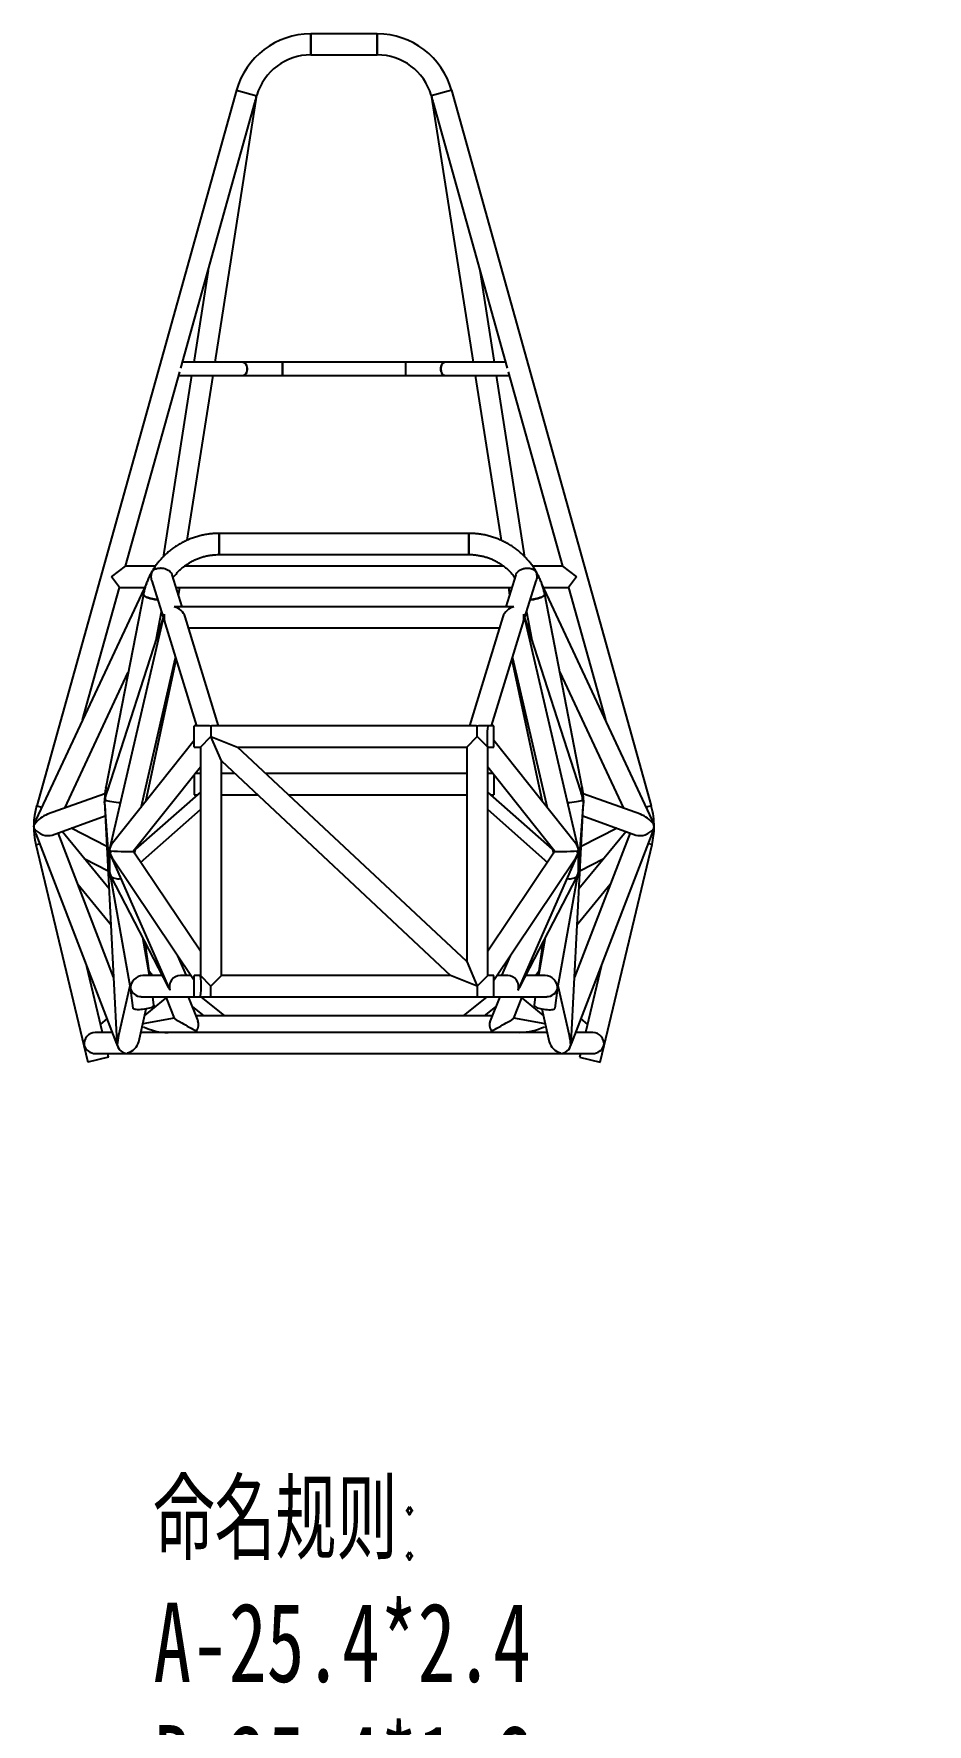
# Model space of a CAD drawing. Header units: millimetres. Extents: x 0 to 420, y 0 to 297.
# Drawn here: x 87.5 to 141.2, y 70.1 to 171.7 of the extents above; entities that cross this region are included whole.
import ezdxf

# ---------------------------------------------------------------- set-up
doc = ezdxf.new("R2010")
doc.units = ezdxf.units.MM
doc.styles.add('SLDTEXTSTYLE0', font='TXT', dxfattribs={"width": 0.7, "bigfont": 'bigfont'})
doc.styles.add('SLDTEXTSTYLE1', font='TXT', dxfattribs={"width": 0.7})

# ---------------------------------------------------------------- blocks, each defined once
blk = doc.blocks.new('SW_NOTE_0')
at = {"color": 0, "linetype": 'Continuous', "lineweight": 0, "attachment_point": 1}
for s, insert, char_height, style in [('\\M+196BD\\M+196BC规则:', (0, 6.14), 4.7625, 'SLDTEXTSTYLE0'), ('A-25.4*2.4', (0, -1.21), 4.762, 'SLDTEXTSTYLE1'), ('B-25.4*1.6', (0, -8.56), 4.762, 'SLDTEXTSTYLE1'), ('C-25.4*1.2', (0, -15.91), 4.762, 'SLDTEXTSTYLE1'), ('D-16*1', (0, -23.26), 4.762, 'SLDTEXTSTYLE1'), ('\\M+19286间\\M+19094\\M+18E9A\\M+19752\\M+1914F\\M+18CFC\\M+18D40\\M+18142\\M+19752\\M+18FE3\\M+1939E\\M+189BA递\\M+1FA9D', (0, -37.96), 4.7625, 'SLDTEXTSTYLE0'), ('\\M+18EE1\\M+1974C镜\\M+1919C关\\M+18C6E\\M+18143\\M+194F6\\M+19594L\\M+191E3\\M+1955C\\M+18DB6\\M+194BC边钢\\M+18AC7\\M+18143R\\M+191E3\\M+1955C\\M+18945\\M+194BC边钢\\M+18AC7', (0, -45.31), 4.7625, 'SLDTEXTSTYLE0'), ('带*\\M+1955C\\M+18EA6\\M+18EA9\\M+18D73\\M+190D8\\M+18A84\\M+19349钢\\M+18AC7\\M+18143#\\M+1955C\\M+18EA6\\M+19C5E\\M+18AC7', (0, -52.66), 4.7625, 'SLDTEXTSTYLE0')]:
    blk.add_mtext(s, dxfattribs=dict(at, insert=insert, char_height=char_height, style=style))

msp = doc.modelspace()

# ---------------------------------------------------------------- linework, layer by layer
at = {"color": 7, "linetype": 'Continuous', "lineweight": 25}
for p, q in [((108.15, 171.68), (104.15, 171.68)), ((104.15, 171.68), (104.15, 170.41)), ((104.15, 171.04), (104.15, 171.68)), ((108.15, 171.68), (108.15, 170.41)), ((108.15, 171.04), (108.15, 171.68)), ((104.15, 170.41), (104.15, 171.04)), ((108.15, 170.41), (108.15, 171.04)), ((104.15, 170.41), (108.15, 170.41)), ((99.69, 168.29), (87.69, 125.29)), ((98.4, 151.94), (100.92, 167.98)), ((99.69, 168.29), (100.91, 167.94)), ((111.38, 167.98), (113.9, 151.94)), ((112.62, 168.29), (111.39, 167.94)), ((124.62, 125.29), (112.62, 168.29)), ((96.35, 151.59), (100.79, 167.52)), ((111.51, 167.52), (115.96, 151.59)), ((97.98, 157.45), (97.12, 151.94)), ((115.19, 151.94), (114.32, 157.45)), ((93.02, 139.68), (96.28, 151.37)), ((100.1, 151.94), (96.44, 151.94)), ((102.46, 151.94), (100.1, 151.94)), ((109.85, 151.94), (102.46, 151.94)), ((102.46, 151.94), (102.46, 151.14)), ((102.46, 151.54), (102.46, 151.94)), ((102.46, 151.14), (102.46, 151.54)), ((112.2, 151.94), (109.85, 151.94)), ((109.85, 151.94), (109.85, 151.14)), ((115.86, 151.94), (112.2, 151.94)), ((116.02, 151.37), (119.28, 139.68)), ((96.99, 151.14), (95.28, 140.24)), ((96.22, 151.14), (100.1, 151.14)), ((96.72, 141.25), (98.28, 151.14)), ((100.1, 151.14), (102.46, 151.14)), ((102.46, 151.14), (109.85, 151.14)), ((109.85, 151.14), (112.2, 151.14)), ((112.2, 151.14), (116.08, 151.14)), ((114.03, 151.14), (115.58, 141.25)), ((117.02, 140.24), (115.31, 151.14)), ((113.65, 141.66), (98.65, 141.66)), ((98.65, 141.66), (98.65, 140.39)), ((98.65, 140.39), (98.65, 141.66)), ((113.65, 141.66), (113.65, 140.39)), ((113.65, 140.39), (113.65, 141.66)), ((98.65, 140.39), (113.65, 140.39)), ((92.18, 139.04), (93.02, 139.68)), ((94.81, 139.68), (93.02, 139.68)), ((96.42, 137.25), (95.83, 139.16)), ((115.76, 139.68), (96.54, 139.68)), ((116.47, 139.16), (115.88, 137.25)), ((119.28, 139.68), (117.49, 139.68)), ((119.28, 139.68), (120.12, 139.04)), ((94.28, 138.65), (87.64, 124.45)), ((90.45, 130.45), (92.67, 138.41)), ((92.67, 138.41), (92.18, 139.04)), ((92.67, 138.41), (94.17, 138.41)), ((94.61, 138.81), (95.28, 136.62)), ((96.06, 138.41), (116.24, 138.41)), ((96.2, 137.95), (96.28, 138.41)), ((116.03, 138.41), (116.1, 137.95)), ((117.02, 136.62), (117.69, 138.81)), ((124.66, 124.45), (118.03, 138.63)), ((118.14, 138.41), (119.64, 138.41)), ((120.12, 139.04), (119.64, 138.41)), ((119.64, 138.41), (121.86, 130.45)), ((94.1, 137.99), (91.85, 126.4)), ((116.22, 137.25), (96.09, 137.25)), ((120.46, 126.4), (118.21, 137.99)), ((95.3, 136.67), (91.93, 126.18)), ((95.32, 136.72), (92.09, 122.77)), ((94.88, 135.37), (95.19, 136.94)), ((95.4, 136.23), (97.29, 130.09)), ((98.62, 130.09), (96.6, 136.65)), ((115.7, 136.65), (113.68, 130.09)), ((115.01, 130.09), (116.9, 136.23)), ((120.21, 122.77), (116.98, 136.72)), ((120.37, 126.18), (117, 136.67)), ((117.12, 136.94), (117.42, 135.37)), ((96.81, 135.98), (115.49, 135.98)), ((93.96, 125.19), (96.03, 134.18)), ((94.24, 125.55), (96.06, 134.09)), ((116.24, 134.09), (118.06, 125.55)), ((116.27, 134.18), (118.35, 125.19)), ((89.37, 125.15), (93.19, 133.32)), ((119.11, 133.32), (122.93, 125.15)), ((97.99, 130.09), (97.15, 130.09)), ((97.15, 129.46), (97.15, 130.09)), ((98.15, 130.08), (98.15, 129.46)), ((114.01, 130.09), (98.29, 130.09)), ((114.15, 129.46), (114.15, 130.08)), ((115.15, 130.09), (114.31, 130.09)), ((114.8, 130.09), (114.31, 130.09)), ((115.15, 129.46), (115.15, 130.09)), ((97.15, 129.22), (92.25, 123.05)), ((97.15, 128.82), (97.15, 129.46)), ((97.52, 128.82), (98.15, 129.46)), ((98.15, 129.46), (99.76, 128.82)), ((98.79, 127.99), (98.15, 129.46)), ((113.52, 128.82), (114.15, 129.46)), ((114.15, 129.46), (114.79, 128.82)), ((115.15, 128.82), (115.15, 129.46)), ((120.05, 123.05), (115.15, 129.22)), ((97.15, 128.82), (97.52, 128.82)), ((97.52, 128.82), (97.52, 115.09)), ((98.79, 115.09), (98.79, 127.99)), ((98.79, 127.99), (112.55, 115.09)), ((113.52, 115.93), (99.76, 128.82)), ((99.76, 128.82), (113.52, 128.82)), ((113.52, 128.82), (113.52, 115.93)), ((114.79, 128.82), (115.15, 128.82)), ((114.79, 115.09), (114.79, 128.82)), ((93.49, 122.56), (97.52, 127.64)), ((97.15, 127.18), (97.15, 125.96)), ((97.52, 127.23), (97.19, 127.23)), ((99.6, 127.23), (98.79, 127.23)), ((113.52, 127.23), (101.46, 127.23)), ((114.79, 127.64), (118.82, 122.56)), ((115.11, 127.23), (114.79, 127.23)), ((115.15, 127.18), (115.15, 125.96)), ((91.79, 126.02), (88.34, 124.78)), ((97.52, 126.12), (93.63, 122.69)), ((97.15, 125.96), (97.33, 125.96)), ((98.79, 125.96), (100.96, 125.96)), ((102.81, 125.96), (113.52, 125.96)), ((118.67, 122.69), (114.79, 126.12)), ((114.97, 125.96), (115.15, 125.96)), ((123.96, 124.78), (120.51, 126.02)), ((87.69, 125.29), (87.99, 125.2)), ((91.77, 125.47), (92.07, 121.33)), ((91.79, 125.16), (92.51, 111.08)), ((93.93, 121.89), (97.52, 125.06)), ((94.26, 125.58), (94.3, 125.86)), ((114.79, 125.06), (118.37, 121.89)), ((118, 125.86), (118.04, 125.58)), ((119.79, 111.08), (120.52, 125.17)), ((120.23, 121.33), (120.53, 125.47)), ((124.62, 125.29), (124.31, 125.2)), ((88.62, 123.53), (91.81, 124.68)), ((91.91, 122.85), (89.75, 123.94)), ((122.55, 123.94), (120.4, 122.85)), ((120.49, 124.68), (123.68, 123.53)), ((87.64, 123.6), (92.48, 111)), ((87.64, 122.96), (87.87, 123.01)), ((87.64, 122.96), (90.53, 110.89)), ((92.31, 114.99), (88.98, 123.66)), ((92.04, 120.3), (89.21, 123.75)), ((93.84, 122.87), (93.86, 123.03)), ((118.44, 123.03), (118.47, 122.87)), ((119.82, 111), (124.66, 123.6)), ((123.33, 123.66), (119.99, 114.99)), ((123.09, 123.75), (120.26, 120.3)), ((121.77, 110.89), (124.66, 122.96)), ((124.66, 122.96), (124.44, 123.01)), ((90.54, 122.12), (91.98, 121.39)), ((92.07, 122.6), (92.07, 121.38)), ((92.13, 122.32), (95.67, 114.26)), ((92.22, 122.17), (97.15, 114.81)), ((97.52, 116.55), (93.49, 122.56)), ((93.57, 122.43), (93.64, 122.76)), ((118.81, 122.56), (114.79, 116.55)), ((115.15, 114.81), (120.08, 122.17)), ((116.63, 114.26), (120.17, 122.32)), ((118.66, 122.76), (118.73, 122.43)), ((120.24, 121.38), (120.24, 122.6)), ((120.32, 121.39), (121.76, 122.12)), ((92.08, 121.25), (93.3, 114.38)), ((92.15, 121.05), (95.57, 114.44)), ((116.73, 114.44), (120.15, 121.05)), ((119, 114.38), (120.22, 121.25)), ((90.16, 120.58), (92.15, 118.16)), ((120.15, 118.16), (122.14, 120.58)), ((94.46, 115.09), (94.06, 117.37)), ((94.48, 115.09), (94.2, 117.09)), ((118.1, 117.09), (117.82, 115.09)), ((118.24, 117.37), (117.84, 115.09)), ((96.69, 115.09), (96.17, 116.28)), ((113.52, 115.93), (114.15, 114.46)), ((116.13, 116.28), (115.61, 115.09)), ((91.65, 111.68), (90.7, 115.63)), ((95.23, 115.09), (94.06, 115.09)), ((94.44, 115.35), (94.66, 115.09)), ((96.96, 115.09), (96.32, 115.09)), ((97.52, 115.09), (97.15, 115.09)), ((97.15, 114.46), (97.15, 115.09)), ((97.52, 115.09), (97.51, 115.09)), ((98.15, 114.46), (97.52, 115.09)), ((98.79, 115.09), (98.15, 114.46)), ((112.55, 115.09), (98.79, 115.09)), ((114.15, 114.46), (112.55, 115.09)), ((114.79, 115.09), (114.15, 114.46)), ((115.15, 115.09), (114.79, 115.09)), ((115.15, 114.46), (115.15, 115.09)), ((115.98, 115.09), (115.34, 115.09)), ((118.24, 115.09), (117.07, 115.09)), ((117.65, 115.09), (117.86, 115.35)), ((121.6, 115.63), (120.65, 111.68)), ((93.28, 114.47), (92.6, 111.49)), ((93.32, 114.21), (93.47, 113.14)), ((93.97, 113.82), (97.15, 113.82)), ((94.18, 112.7), (95.55, 113.82)), ((94.73, 113.31), (94.66, 113.82)), ((97.38, 112.38), (96.8, 113.82)), ((97.15, 113.82), (97.15, 114.46)), ((97.15, 113.82), (98.15, 113.82)), ((97.51, 113.82), (114.15, 113.82)), ((99, 112.68), (97.57, 113.82)), ((98.15, 113.82), (98.15, 114.46)), ((114.73, 113.82), (113.3, 112.68)), ((114.15, 114.46), (114.15, 113.82)), ((114.15, 113.82), (115.15, 113.82)), ((115.5, 113.82), (114.92, 112.38)), ((115.15, 113.82), (115.15, 114.46)), ((115.15, 113.82), (118.33, 113.82)), ((116.75, 113.82), (118.12, 112.7)), ((117.64, 113.82), (117.57, 113.31)), ((118.83, 113.14), (118.98, 114.21)), ((119.7, 111.49), (119.02, 114.47)), ((93.82, 111.12), (94.27, 113.09)), ((95.46, 113.75), (95.95, 112.53)), ((97.04, 113.22), (97.72, 112.68)), ((114.58, 112.68), (115.26, 113.22)), ((116.35, 112.53), (116.84, 113.75)), ((118.03, 113.09), (118.48, 111.12)), ((91.91, 112.49), (91.53, 112.17)), ((95.95, 112.53), (94.07, 112.2)), ((115.04, 112.68), (97.26, 112.68)), ((118.24, 112.2), (116.35, 112.53)), ((120.77, 112.17), (120.39, 112.49)), ((90.53, 110.89), (90.77, 109.89)), ((90.54, 110.89), (90.53, 110.89)), ((92.23, 111.68), (91.21, 111.68)), ((118.36, 111.68), (93.95, 111.68)), ((121.09, 111.68), (120.08, 111.68)), ((121.53, 109.89), (121.77, 110.89)), ((121.77, 110.89), (121.77, 110.89)), ((92.01, 110.19), (90.77, 109.89)), ((91.21, 110.41), (93.16, 110.41)), ((92.01, 110.19), (91.96, 110.41)), ((93.16, 110.41), (119.14, 110.41)), ((119.14, 110.41), (121.09, 110.41)), ((120.35, 110.41), (120.29, 110.19)), ((120.29, 110.19), (121.53, 109.89))]:
    msp.add_line(p, q, dxfattribs=at)
at = {"color": 7, "linetype": 'Continuous', "lineweight": 25, "flags": 128}
for points in [[(100.1, 151.94), (100.14, 151.93), (100.18, 151.91), (100.23, 151.87), (100.27, 151.82), (100.3, 151.75), (100.32, 151.67), (100.33, 151.58), (100.33, 151.5), (100.32, 151.41), (100.3, 151.33), (100.27, 151.27), (100.23, 151.21), (100.18, 151.17), (100.14, 151.15), (100.1, 151.14)], [(100.33, 151.54), (100.33, 151.63), (100.31, 151.71), (100.28, 151.78), (100.25, 151.84), (100.21, 151.89), (100.16, 151.93), (100.11, 151.94), (100.1, 151.94)], [(100.1, 151.14), (100.11, 151.14), (100.16, 151.15), (100.21, 151.19), (100.25, 151.24), (100.28, 151.3), (100.31, 151.37), (100.33, 151.45), (100.33, 151.54)], [(112.2, 151.94), (112.17, 151.93), (112.12, 151.91), (112.07, 151.87), (112.03, 151.82), (112, 151.75), (111.98, 151.67), (111.97, 151.58), (111.97, 151.5), (111.98, 151.41), (112, 151.33), (112.03, 151.27), (112.07, 151.21), (112.12, 151.17), (112.17, 151.15), (112.2, 151.14)], [(111.97, 151.54), (111.97, 151.63), (111.99, 151.71), (112.02, 151.78), (112.05, 151.84), (112.09, 151.89), (112.14, 151.93), (112.19, 151.94), (112.2, 151.94)], [(112.2, 151.14), (112.19, 151.14), (112.14, 151.15), (112.09, 151.19), (112.05, 151.24), (112.02, 151.3), (111.99, 151.37), (111.97, 151.45), (111.97, 151.54)], [(94.64, 139.42), (94.64, 139.39), (94.64, 139.39)], [(94.64, 139.39), (94.64, 139.4), (94.64, 139.42)], [(117.66, 139.42), (117.66, 139.39), (117.66, 139.39)], [(117.66, 139.39), (117.66, 139.4), (117.66, 139.42)], [(94.1, 137.99), (94.1, 137.98), (94.11, 137.95), (94.14, 137.91), (94.19, 137.88), (94.25, 137.85), (94.33, 137.81), (94.41, 137.78), (94.51, 137.75), (94.61, 137.73), (94.72, 137.71)], [(94.96, 137.68), (94.88, 137.68), (94.77, 137.7), (94.67, 137.72), (94.56, 137.74), (94.46, 137.77), (94.37, 137.8), (94.29, 137.83), (94.22, 137.86), (94.16, 137.9), (94.12, 137.93), (94.1, 137.96), (94.1, 137.99), (94.1, 137.99)], [(118.21, 137.99), (118.21, 137.99), (118.2, 137.96), (118.18, 137.93), (118.14, 137.9), (118.08, 137.86), (118.01, 137.83), (117.93, 137.8), (117.84, 137.77), (117.74, 137.74), (117.64, 137.72), (117.53, 137.7), (117.43, 137.68), (117.34, 137.68)], [(117.58, 137.71), (117.69, 137.73), (117.79, 137.75), (117.89, 137.78), (117.97, 137.81), (118.05, 137.85), (118.11, 137.88), (118.16, 137.91), (118.19, 137.95), (118.21, 137.98), (118.21, 137.99)], [(91.96, 126.28), (91.91, 126.31), (91.87, 126.34), (91.85, 126.37), (91.85, 126.4), (91.85, 126.4)], [(120.46, 126.4), (120.46, 126.4), (120.45, 126.37), (120.43, 126.34), (120.39, 126.31), (120.34, 126.28)], [(94.73, 113.31), (94.73, 113.29), (94.7, 113.26), (94.66, 113.23), (94.61, 113.19), (94.54, 113.16), (94.46, 113.14), (94.36, 113.11), (94.26, 113.09), (94.16, 113.07), (94.05, 113.06), (93.94, 113.05), (93.84, 113.04), (93.75, 113.04), (93.67, 113.05), (93.6, 113.06), (93.54, 113.08), (93.5, 113.1), (93.48, 113.12), (93.47, 113.14)], [(117.57, 113.31), (117.57, 113.29), (117.6, 113.26), (117.64, 113.23), (117.69, 113.19), (117.76, 113.16), (117.85, 113.14), (117.94, 113.11), (118.04, 113.09), (118.15, 113.07), (118.25, 113.06), (118.36, 113.05), (118.46, 113.04), (118.55, 113.04), (118.63, 113.05), (118.7, 113.06), (118.76, 113.08), (118.8, 113.1), (118.82, 113.12), (118.83, 113.14)]]:
    msp.add_lwpolyline(points, dxfattribs=at)
at = {"color": 7, "linetype": 'Continuous', "lineweight": 25}
for centre, radius, start, end in [((104.15, 167.04), 4.63, 90, 164.4072), ((108.15, 167.04), 4.63, 15.5928, 90), ((104.15, 167.04), 3.37, 90, 163.7994), ((108.15, 167.04), 3.37, 16.1956, 90), ((95.12, 139.9), 2.23, 259.5753, 265.7432), ((117.18, 139.9), 2.23, 274.2568, 280.4247), ((92.02, 126.45), 0.18, 194.6641, 250.9882), ((120.29, 126.43), 0.165, 286.2359, 348.1266), ((92.15, 124.04), 4.64, 164.4072, 193.4669), ((120.15, 124.04), 4.63, 0, 15.5928), ((120.15, 124.04), 4.63, 346.5331, 0), ((95.58, 115.04), 3.37, 243.9769, 270), ((116.72, 115.04), 3.36, 270, 296.0231)]:
    msp.add_arc(centre, radius, start, end, dxfattribs=at)
for centre, major_axis, ratio, start_param, end_param in [((100.3, 168.12), (0.48, 2.23), 0.272549, 4.501805, 4.696512), ((112, 168.12), (-0.48, 2.23), 0.272549, 1.586673, 1.78138), ((95.95, 136.62), (0.406, 0.55), 0.779245, 0.522204, 0.758575), ((95.95, 136.62), (0.591, -0.437), 0.779245, 0.812221, 2.093), ((116.35, 136.62), (0.591, 0.437), 0.779245, 1.048593, 2.329372), ((116.35, 136.62), (-0.406, 0.55), 0.779245, 5.52461, 5.760982), ((95.95, 136.62), (0.658, -0.004), 0.490172, 2.848735, 2.988685), ((95.95, 136.62), (0.64, 0.023), 0.869716, 2.742294, 2.911557), ((95.95, 136.62), (-0.034, 0.949), 0.638109, 1.340761, 1.970095), ((116.35, 136.62), (0.034, 0.949), 0.638109, 4.31309, 4.942424), ((116.35, 136.62), (0.64, -0.023), 0.869716, 0.230035, 0.399299), ((116.35, 136.62), (0.658, 0.004), 0.490172, 0.152908, 0.292857), ((98.15, 129.46), (0.591, -0.437), 0.779245, 2.093, 2.329372), ((98.15, 129.46), (0.406, 0.55), 0.779245, 0.522204, 0.758575), ((114.15, 129.46), (-0.406, 0.55), 0.779245, 5.52461, 5.760982), ((114.15, 129.46), (0.591, 0.437), 0.779245, 0.812221, 1.048593), ((114.79, 129.46), (0.011, 0.635), 0.070047, 0.001188, 2.892747), ((92.4, 125.57), (0.642, -0.077), 0.082753, 3.550029, 5.24093), ((119.9, 125.57), (0.642, 0.077), 0.082753, 4.183848, 5.874749), ((88.15, 124.04), (0.761, 0.694), 0.522536, 0.898395, 1.921552), ((124.15, 124.04), (0.761, -0.694), 0.522536, 1.22004, 2.243198), ((88.15, 124.04), (0.691, -0.316), 0.639327, 4.020532, 5.704239), ((92.7, 122.59), (0.341, 0.708), 0.797205, 1.295357, 1.676972), ((119.6, 122.59), (-0.341, 0.708), 0.797205, 4.606213, 4.987828), ((124.15, 124.04), (0.691, 0.316), 0.639327, 3.720539, 5.404246), ((92.7, 122.59), (0.6, -0.209), 0.987049, 3.129841, 4.038075), ((92.7, 122.59), (0.6, -0.209), 0.987049, 3.129841, 4.038075), ((92.7, 122.59), (0.583, -0.281), 0.473026, 3.354987, 3.417032), ((92.7, 122.59), (0.558, 0.306), 0.643551, 2.447457, 2.845698), ((92.7, 122.59), (0.027, 0.671), 0.914524, 1.891633, 2.161858), ((92.7, 122.59), (-0.139, 0.66), 0.93862, 1.764739, 1.79082), ((92.7, 122.59), (0.623, 0.131), 0.935663, 3.361616, 3.5193), ((92.7, 122.59), (0.785, -0.032), 0.050322, 3.92935, 6.246469), ((92.7, 122.59), (-0.483, 0.88), 0.629096, 1.628013, 1.710587), ((119.6, 122.59), (0.785, 0.032), 0.050322, 3.178309, 5.495428), ((119.6, 122.59), (0.483, 0.88), 0.629096, 4.572599, 4.655172), ((119.6, 122.59), (-0.027, 0.671), 0.914524, 4.121327, 4.391553), ((119.6, 122.59), (0.623, -0.131), 0.935663, 5.905478, 6.063162), ((119.6, 122.59), (0.6, 0.209), 0.987049, 5.386703, 6.294937), ((119.6, 122.59), (0.6, 0.209), 0.987049, 5.386703, 6.294937), ((119.6, 122.59), (0.558, -0.306), 0.643551, 0.295894, 0.694136), ((119.6, 122.59), (0.139, 0.66), 0.93862, 4.492366, 4.518446), ((119.6, 122.59), (0.583, 0.281), 0.473026, 6.007746, 6.069791), ((92.7, 121.38), (-0.023, 0.652), 0.972606, 1.533964, 1.746589), ((92.7, 121.38), (-0.023, 0.652), 0.972606, 1.533964, 1.746589), ((92.7, 121.38), (-0.065, 0.738), 0.85535, 1.656256, 1.673332), ((92.7, 121.38), (0.633, 0.056), 0.973363, 3.244129, 3.491322), ((92.7, 121.38), (-0.239, 0.707), 0.847676, 1.658106, 1.747756), ((92.7, 121.38), (0.626, 0.152), 0.71861, 3.404012, 4.606133), ((119.6, 121.38), (0.626, -0.152), 0.71861, 4.818645, 6.020766), ((119.6, 121.38), (0.239, 0.707), 0.847676, 4.535429, 4.625079), ((119.6, 121.38), (0.633, -0.056), 0.973363, 5.933456, 6.180649), ((119.6, 121.38), (0.023, 0.652), 0.972606, 4.536596, 4.749221), ((119.6, 121.38), (0.023, 0.652), 0.972606, 4.536596, 4.749221), ((119.6, 121.38), (0.065, 0.738), 0.85535, 4.609853, 4.626929), ((93.93, 114.46), (0.441, 0.527), 0.803946, 0.592976, 2.40075), ((96.27, 114.46), (0.356, 0.545), 0.915459, 0.538798, 2.519909), ((97.51, 114.46), (0, 0.635), 0.090628, 4.712389, 6.283185), ((116.03, 114.46), (-0.356, 0.545), 0.915459, 3.763276, 5.744388), ((118.37, 114.46), (-0.441, 0.527), 0.803946, 3.882435, 5.69021), ((93.93, 114.46), (0.497, -0.417), 0.963062, 3.996195, 4.045479), ((93.93, 114.46), (0.627, 0.1), 0.515049, 3.200047, 3.29863), ((93.93, 114.46), (0.498, -0.433), 0.932764, 4.089363, 5.462402), ((93.93, 114.46), (0.041, 0.975), 0.635221, 1.725629, 1.852616), ((96.27, 114.46), (0.726, -0.442), 0.628347, 3.942453, 4.118284), ((96.27, 114.46), (0.566, -0.37), 0.911437, 4.090706, 4.173591), ((97.51, 114.46), (0, 0.635), 0.090628, 3.141593, 4.712389), ((116.03, 114.46), (0.566, 0.37), 0.911437, 5.251187, 5.334072), ((116.03, 114.46), (0.726, 0.442), 0.628347, 5.306494, 5.482325), ((118.37, 114.46), (0.498, 0.433), 0.932764, 3.962376, 5.335415), ((118.37, 114.46), (0.627, -0.1), 0.515049, 6.126148, 6.224731), ((118.37, 114.46), (-0.041, 0.975), 0.635221, 4.43057, 4.557557), ((118.37, 114.46), (0.497, 0.417), 0.963062, 5.379299, 5.428583), ((96.83, 112.04), (0.88, -0.489), 0.02984, 3.178361, 5.273411), ((96.83, 112.04), (-0.055, 0.633), 0.803472, 4.029951, 4.172723), ((96.83, 112.04), (0.589, 0.237), 0.786305, 5.236642, 5.327773), ((96.83, 112.04), (0.376, 0.556), 0.813801, 4.745694, 5.780289), ((115.47, 112.04), (-0.376, 0.556), 0.813801, 0.502897, 1.537491), ((115.47, 112.04), (0.589, -0.237), 0.786305, 4.097005, 4.188136), ((115.47, 112.04), (0.88, 0.489), 0.02984, 4.151367, 6.246416), ((115.47, 112.04), (0.055, 0.633), 0.803472, 2.110462, 2.253234), ((91.15, 111.04), (0.407, 0.516), 0.909287, 0.622209, 2.427028), ((91.15, 111.04), (0.528, -0.416), 0.909287, 4.09018, 5.426954), ((93.15, 111.04), (0.635, -0.436), 0.727725, 3.955915, 4.123878), ((93.15, 111.04), (-0.172, 0.809), 0.761106, 1.364701, 1.536023), ((93.15, 111.04), (-0.399, 0.499), 0.983825, 0.975358, 2.627902), ((93.15, 111.04), (-0.399, 0.499), 0.983825, 0.975358, 2.524373), ((93.15, 111.04), (0.12, 1.36), 0.447808, 1.27072, 1.685594), ((93.15, 111.04), (0.629, 0.134), 0.197563, 2.924888, 2.934146), ((93.15, 111.04), (0.634, -0.055), 0.856644, 3.431059, 3.435758), ((93.15, 111.04), (0.66, 0.047), 0.274533, 3.458309, 3.467184), ((93.15, 111.04), (0.363, 0.528), 0.971756, 2.319737, 2.385119), ((93.15, 111.04), (0.596, 0.475), 0.707058, 4.198698, 5.558122), ((119.15, 111.04), (0.596, -0.475), 0.707058, 3.866656, 5.22608), ((119.15, 111.04), (0.399, 0.499), 0.983825, 3.655283, 5.307827), ((119.15, 111.04), (0.399, 0.499), 0.983825, 3.758812, 5.307827), ((119.15, 111.04), (-0.12, 1.36), 0.447808, 4.597592, 5.012466), ((119.15, 111.04), (0.172, 0.809), 0.761106, 4.747162, 4.918484), ((119.15, 111.04), (0.635, 0.436), 0.727725, 5.3009, 5.468862), ((119.15, 111.04), (0.66, -0.047), 0.274533, 5.957594, 5.966469), ((119.15, 111.04), (-0.363, 0.528), 0.971756, 3.898066, 3.963448), ((119.15, 111.04), (0.629, -0.134), 0.197563, 0.207447, 0.216705), ((119.15, 111.04), (0.634, 0.055), 0.856644, 5.98902, 5.993719), ((121.15, 111.04), (-0.407, 0.516), 0.909287, 3.856158, 5.660976), ((121.15, 111.04), (0.528, 0.416), 0.909287, 3.997824, 5.334598), ((93.15, 111.04), (-0.441, 0.553), 0.707058, 2.29586, 2.476024), ((93.15, 111.04), (-0.399, 0.499), 0.983825, 2.524373, 2.627902), ((119.15, 111.04), (0.441, 0.553), 0.707058, 3.807162, 3.987326), ((119.15, 111.04), (0.399, 0.499), 0.983825, 3.655283, 3.758812)]:
    msp.add_ellipse(centre, major_axis=major_axis, ratio=ratio, start_param=start_param, end_param=end_param, dxfattribs=at)
for points, knots in [([(100.9, 167.95), (100.9, 167.95), (100.91, 167.96), (100.92, 167.96), (100.92, 167.98), (100.92, 167.98)], [0, 0, 0, 0, 0.012769, 0.90022, 1, 1, 1, 1]), ([(111.39, 167.98), (111.39, 167.97), (111.39, 167.96), (111.4, 167.95), (111.4, 167.95), (111.4, 167.95)], [0, 0, 0, 0, 0.430056, 0.987233, 1, 1, 1, 1]), ([(98.65, 141.66), (98.6, 141.66), (98.46, 141.66), (98.23, 141.64), (97.96, 141.61), (97.69, 141.56), (97.43, 141.5), (97.17, 141.42), (96.91, 141.33), (96.67, 141.23), (96.42, 141.11), (96.19, 140.97), (95.96, 140.83), (95.75, 140.67), (95.54, 140.5), (95.35, 140.32), (95.16, 140.12), (94.99, 139.92), (94.83, 139.71), (94.72, 139.54), (94.66, 139.44), (94.64, 139.42)], [0, 0, 0, 0, 0.031519, 0.0875449, 0.1435769, 0.1996076, 0.2556352, 0.3116577, 0.3676733, 0.4236801, 0.4796764, 0.5356603, 0.5916303, 0.6475848, 0.7035223, 0.7594417, 0.815342, 0.8712223, 0.9270822, 0.9829214, 1, 1, 1, 1]), ([(117.66, 139.42), (117.63, 139.46), (117.56, 139.58), (117.43, 139.76), (117.27, 139.97), (117.09, 140.17), (116.91, 140.36), (116.71, 140.54), (116.5, 140.71), (116.28, 140.87), (116.05, 141.01), (115.82, 141.14), (115.57, 141.25), (115.33, 141.36), (115.07, 141.44), (114.81, 141.52), (114.54, 141.58), (114.28, 141.62), (114.01, 141.65), (113.8, 141.66), (113.68, 141.66), (113.65, 141.66)], [0, 0, 0, 0, 0.031641, 0.087417, 0.143209, 0.199019, 0.25485, 0.3107, 0.366571, 0.422461, 0.47837, 0.534298, 0.590242, 0.646202, 0.702177, 0.758165, 0.814165, 0.870174, 0.926192, 0.982216, 1, 1, 1, 1]), ([(95.88, 138.99), (95.89, 139.01), (95.95, 139.09), (96.06, 139.22), (96.21, 139.38), (96.37, 139.54), (96.55, 139.68), (96.73, 139.81), (96.92, 139.93), (97.13, 140.04), (97.34, 140.13), (97.55, 140.21), (97.77, 140.28), (97.99, 140.33), (98.22, 140.36), (98.44, 140.38), (98.58, 140.39), (98.65, 140.39)], [0, 0, 0, 0, 0.019117, 0.090119, 0.161065, 0.231955, 0.30279, 0.373572, 0.444303, 0.514989, 0.585632, 0.656238, 0.726811, 0.797355, 0.867877, 0.938382, 1, 1, 1, 1]), ([(113.65, 140.39), (113.69, 140.39), (113.8, 140.39), (113.99, 140.37), (114.22, 140.34), (114.45, 140.3), (114.67, 140.24), (114.88, 140.17), (115.09, 140.08), (115.3, 139.98), (115.49, 139.86), (115.68, 139.74), (115.86, 139.6), (116.03, 139.45), (116.19, 139.28), (116.32, 139.13), (116.39, 139.03), (116.42, 138.99)], [0, 0, 0, 0, 0.034337, 0.104808, 0.175288, 0.245772, 0.316265, 0.386773, 0.457302, 0.527857, 0.598443, 0.669066, 0.739731, 0.810442, 0.881204, 0.952019, 1, 1, 1, 1]), ([(94.64, 139.42), (94.62, 139.37), (94.55, 139.25), (94.44, 139.05), (94.34, 138.81), (94.24, 138.56), (94.17, 138.32), (94.12, 138.12), (94.1, 138.02), (94.1, 137.99)], [0, 0, 0, 0, 0.097669, 0.26985, 0.442007, 0.614107, 0.786154, 0.94905, 1, 1, 1, 1]), ([(94.61, 138.81), (94.6, 138.83), (94.58, 138.9), (94.57, 139.03), (94.58, 139.2), (94.61, 139.32), (94.64, 139.39), (94.64, 139.39)], [0, 0, 0, 0, 0.115903, 0.359557, 0.610217, 0.99816, 1, 1, 1, 1]), ([(94.64, 139.39), (94.64, 139.39), (94.67, 139.42), (94.73, 139.47), (94.84, 139.53), (94.97, 139.57), (95.08, 139.58), (95.2, 139.58), (95.32, 139.57), (95.44, 139.53), (95.55, 139.48), (95.64, 139.42), (95.73, 139.34), (95.79, 139.25), (95.82, 139.18), (95.83, 139.16), (95.83, 139.16)], [0, 0, 0, 0, 0.000698, 0.116842, 0.236375, 0.3251, 0.416018, 0.4809, 0.547332, 0.648936, 0.699339, 0.751752, 0.838886, 0.925332, 0.992355, 1, 1, 1, 1]), ([(116.47, 139.16), (116.47, 139.16), (116.48, 139.18), (116.5, 139.22), (116.54, 139.3), (116.62, 139.39), (116.75, 139.48), (116.88, 139.53), (116.98, 139.56), (117.08, 139.58), (117.19, 139.58), (117.31, 139.57), (117.43, 139.54), (117.56, 139.48), (117.63, 139.43), (117.66, 139.39), (117.66, 139.39)], [0, 0, 0, 0, 0.002661, 0.059815, 0.118376, 0.209127, 0.30022, 0.384651, 0.440612, 0.498186, 0.573637, 0.651221, 0.752269, 0.856204, 0.999302, 1, 1, 1, 1]), ([(118.21, 137.99), (118.2, 138.04), (118.17, 138.18), (118.11, 138.39), (118.03, 138.64), (117.93, 138.89), (117.82, 139.12), (117.73, 139.3), (117.67, 139.39), (117.66, 139.42)], [0, 0, 0, 0, 0.097775, 0.269666, 0.441585, 0.613536, 0.785526, 0.948624, 1, 1, 1, 1]), ([(117.66, 139.39), (117.66, 139.39), (117.68, 139.35), (117.71, 139.26), (117.73, 139.12), (117.73, 138.97), (117.71, 138.87), (117.69, 138.82), (117.69, 138.81)], [0, 0, 0, 0, 0.001838, 0.242782, 0.488874, 0.721661, 0.960566, 1, 1, 1, 1]), ([(91.85, 126.4), (91.84, 126.35), (91.81, 126.22), (91.78, 125.99), (91.77, 125.77), (91.77, 125.64), (91.77, 125.59)], [0, 0, 0, 0, 0.183071, 0.504922, 0.826768, 1, 1, 1, 1]), ([(91.81, 125.62), (91.82, 125.73), (91.85, 125.92), (91.91, 126.1), (91.93, 126.18)], [0, 0, 0, 0, 0.582387, 1, 1, 1, 1]), ([(120.49, 125.62), (120.48, 125.73), (120.45, 125.92), (120.39, 126.1), (120.37, 126.18)], [0, 0, 0, 0, 0.582387, 1, 1, 1, 1]), ([(120.54, 125.63), (120.53, 125.72), (120.53, 125.89), (120.5, 126.15), (120.47, 126.32), (120.46, 126.4)], [0, 0, 0, 0, 0.339066, 0.678123, 1, 1, 1, 1]), ([(91.77, 125.63), (91.77, 125.6), (91.77, 125.57), (91.77, 125.55), (91.77, 125.55)], [0, 0, 0, 0, 0.988407, 1, 1, 1, 1]), ([(91.77, 125.56), (91.77, 125.56), (91.77, 125.57), (91.78, 125.59), (91.8, 125.61), (91.82, 125.62)], [0, 0, 0, 0, 0.005517, 0.562927, 1, 1, 1, 1]), ([(91.77, 125.47), (91.77, 125.5), (91.77, 125.53), (91.77, 125.56), (91.77, 125.56)], [0, 0, 0, 0, 0.985967, 1, 1, 1, 1]), ([(91.77, 125.55), (91.77, 125.55), (91.77, 125.51), (91.77, 125.48), (91.77, 125.45)], [0, 0, 0, 0, 0.008807, 1, 1, 1, 1]), ([(91.77, 125.45), (91.77, 125.37), (91.78, 125.21), (91.8, 125.05), (91.81, 124.97)], [0, 0, 0, 0, 0.513467, 1, 1, 1, 1]), ([(120.53, 125.56), (120.53, 125.56), (120.53, 125.57), (120.52, 125.59), (120.5, 125.61), (120.49, 125.62)], [0, 0, 0, 0, 0.005517, 0.562927, 1, 1, 1, 1]), ([(120.49, 124.97), (120.5, 125.02), (120.52, 125.15), (120.53, 125.31), (120.53, 125.42), (120.53, 125.45)], [0, 0, 0, 0, 0.283828, 0.82687, 1, 1, 1, 1]), ([(120.53, 125.63), (120.53, 125.6), (120.53, 125.57), (120.53, 125.55), (120.53, 125.55)], [0, 0, 0, 0, 0.988421, 1, 1, 1, 1]), ([(120.53, 125.47), (120.53, 125.5), (120.53, 125.53), (120.53, 125.56), (120.53, 125.56)], [0, 0, 0, 0, 0.985967, 1, 1, 1, 1]), ([(120.53, 125.55), (120.53, 125.55), (120.53, 125.51), (120.53, 125.48), (120.53, 125.45)], [0, 0, 0, 0, 0.008789, 1, 1, 1, 1]), ([(87.52, 124.04), (87.52, 124.04), (87.53, 124.09), (87.54, 124.13), (87.55, 124.18)], [0, 0, 0, 0, 0.006557, 1, 1, 1, 1]), ([(87.56, 123.89), (87.55, 123.94), (87.53, 123.99), (87.52, 124.04), (87.52, 124.04)], [0, 0, 0, 0, 0.99422, 1, 1, 1, 1]), ([(87.55, 124.18), (87.57, 124.24), (87.59, 124.34), (87.63, 124.43), (87.64, 124.45)], [0, 0, 0, 0, 0.739985, 1, 1, 1, 1]), ([(124.75, 124.18), (124.74, 124.24), (124.71, 124.34), (124.67, 124.43), (124.66, 124.45)], [0, 0, 0, 0, 0.739985, 1, 1, 1, 1]), ([(124.73, 123.88), (124.75, 123.93), (124.77, 123.98), (124.78, 124.04), (124.78, 124.04)], [0, 0, 0, 0, 0.99472, 1, 1, 1, 1]), ([(124.78, 124.04), (124.78, 124.04), (124.78, 124.09), (124.76, 124.13), (124.75, 124.18)], [0, 0, 0, 0, 0.006557, 1, 1, 1, 1]), ([(87.64, 123.6), (87.62, 123.68), (87.58, 123.78), (87.56, 123.88), (87.55, 123.9)], [0, 0, 0, 0, 0.7723175, 1, 1, 1, 1]), ([(124.66, 123.6), (124.69, 123.68), (124.72, 123.78), (124.74, 123.88), (124.75, 123.9)], [0, 0, 0, 0, 0.772317, 1, 1, 1, 1])]:
    msp.add_open_spline(points, degree=3, knots=knots, dxfattribs=at)

# ---------------------------------------------------------------- block references
at = {"color": 7, "linetype": 'Continuous', "lineweight": 0}
msp.add_blockref('SW_NOTE_0', (94.7, 78.62), dxfattribs=at)

doc.saveas('drawing.dxf')
